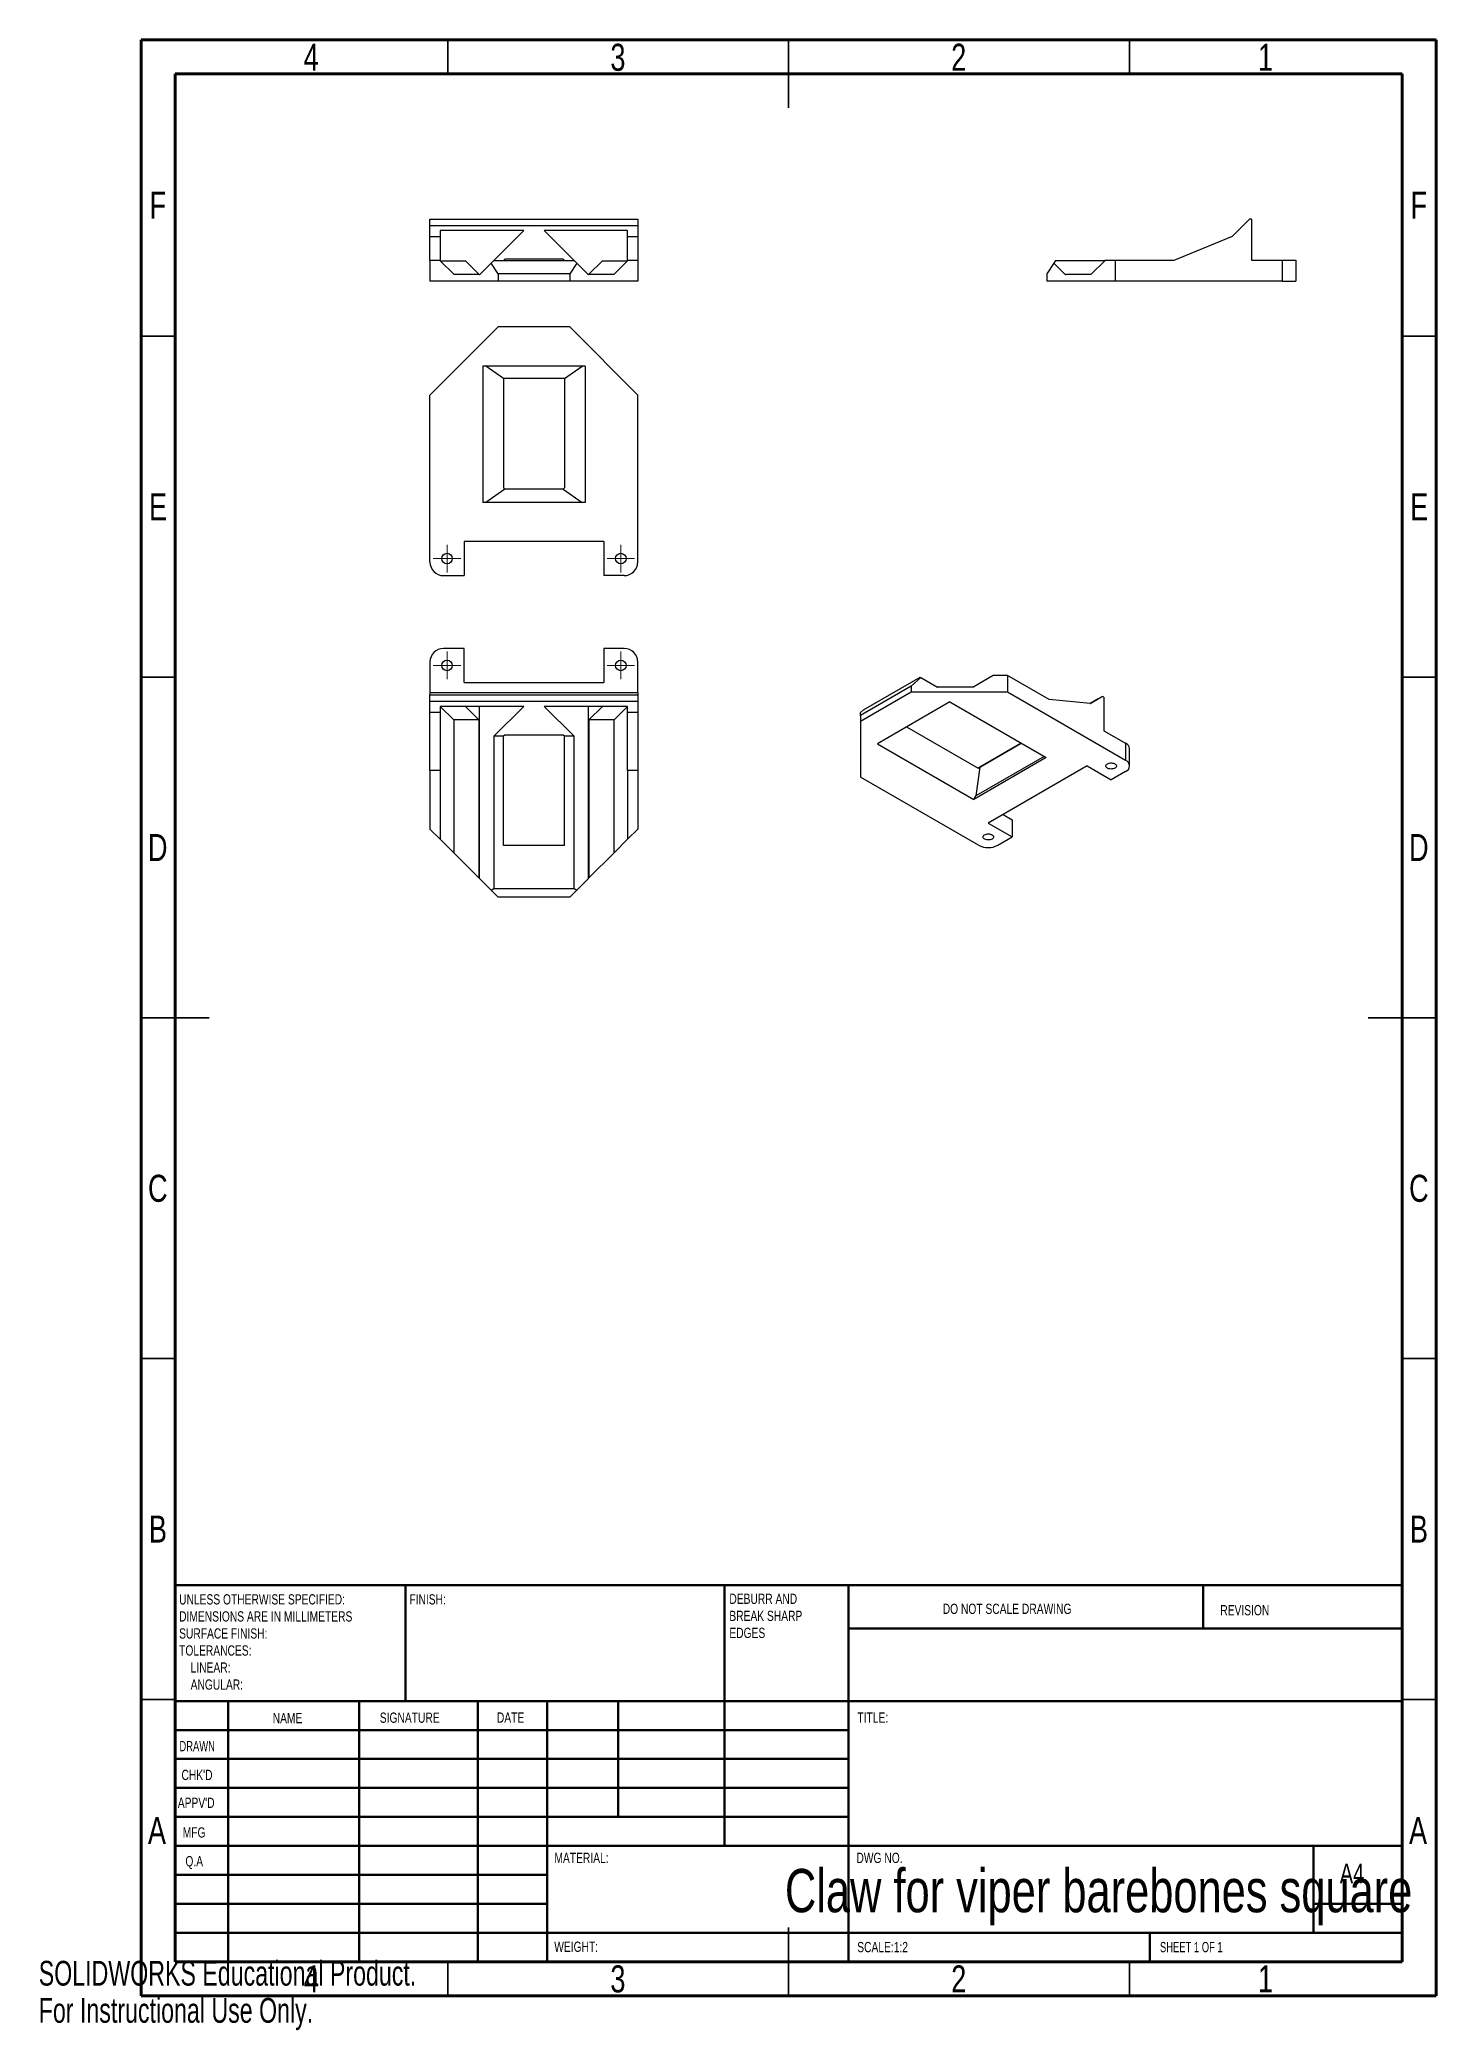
# Model space of a CAD drawing. Header units: millimetres. Extents: x 0 to 205, y 0 to 292.
import ezdxf

# ---------------------------------------------------------------- set-up
doc = ezdxf.new("R2010")
doc.units = ezdxf.units.MM
doc.styles.add('SLDTEXTSTYLE0', font='TXT', dxfattribs={"width": 0.75})
doc.styles.add('SLDTEXTSTYLE1', font='TXT', dxfattribs={"width": 0.686449})
doc.styles.add('SLDTEXTSTYLE2', font='TXT', dxfattribs={"width": 0.6875})
doc.styles.add('SLDTEXTSTYLE3', font='TXT', dxfattribs={"width": 0.7})

# ---------------------------------------------------------------- blocks, each defined once
blk = doc.blocks.new('SW_CENTERMARKSYMBOL_0')
at = {"color": 0, "linetype": 'Continuous', "lineweight": 18}
for p, q in [((-1.25, 0), (-2.025, 0)), ((0, 0), (-1.25, 0)), ((0, 1.25), (0, 2.025)), ((0, 0), (0, 1.25)), ((0, 0), (0, -1.25)), ((0, 0), (1.25, 0)), ((1.25, 0), (2.025, 0)), ((0, -1.25), (0, -2.025))]:
    blk.add_line(p, q, dxfattribs=at)
blk = doc.blocks.new('SW_CENTERMARKSYMBOL_1')
at = {"color": 0, "linetype": 'Continuous', "lineweight": 18}
for p, q in [((-1.25, 0), (-2.025, 0)), ((0, 0), (-1.25, 0)), ((0, 1.25), (0, 2.025)), ((0, 0), (0, 1.25)), ((0, 0), (0, -1.25)), ((0, 0), (1.25, 0)), ((1.25, 0), (2.025, 0)), ((0, -1.25), (0, -2.025))]:
    blk.add_line(p, q, dxfattribs=at)
blk = doc.blocks.new('SW_CENTERMARKSYMBOL_2')
at = {"color": 0, "linetype": 'Continuous', "lineweight": 18}
for p, q in [((-1.25, 0), (-2.025, 0)), ((0, 0), (-1.25, 0)), ((0, 1.25), (0, 2.025)), ((0, 0), (0, 1.25)), ((0, 0), (0, -1.25)), ((0, 0), (1.25, 0)), ((1.25, 0), (2.025, 0)), ((0, -1.25), (0, -2.025))]:
    blk.add_line(p, q, dxfattribs=at)
blk = doc.blocks.new('SW_CENTERMARKSYMBOL_3')
at = {"color": 0, "linetype": 'Continuous', "lineweight": 18}
for p, q in [((-1.25, 0), (-2.025, 0)), ((0, 0), (-1.25, 0)), ((0, 1.25), (0, 2.025)), ((0, 0), (0, 1.25)), ((0, 0), (0, -1.25)), ((0, 0), (1.25, 0)), ((1.25, 0), (2.025, 0)), ((0, -1.25), (0, -2.025))]:
    blk.add_line(p, q, dxfattribs=at)

msp = doc.modelspace()

# ---------------------------------------------------------------- linework, layer by layer
at = {"color": 7, "linetype": 'Continuous', "lineweight": 70}
for p, q in [((15, 5), (15, 292)), ((15, 292), (205, 292)), ((205, 292), (205, 5)), ((20, 10), (20, 287)), ((20, 287), (200, 287)), ((200, 287), (200, 10)), ((200, 10), (20, 10)), ((205, 5), (15, 5))]:
    msp.add_line(p, q, dxfattribs=at)
at = {"color": 7, "linetype": 'Continuous', "lineweight": 35}
for p, q in [((60, 287), (60, 292)), ((110, 292), (110, 282)), ((110, 287), (110, 292)), ((160, 287), (160, 292)), ((20, 248.5), (15, 248.5)), ((200, 248.5), (205, 248.5)), ((20, 198.5), (15, 198.5)), ((200, 198.5), (205, 198.5)), ((15, 148.5), (25, 148.5)), ((20, 148.5), (15, 148.5)), ((205, 148.5), (195, 148.5)), ((200, 148.5), (205, 148.5)), ((20, 98.5), (15, 98.5)), ((200, 98.5), (205, 98.5)), ((20, 48.5), (15, 48.5)), ((200, 48.5), (205, 48.5)), ((110, 5), (110, 15)), ((60, 10), (60, 5)), ((110, 10), (110, 5)), ((160, 10), (160, 5))]:
    msp.add_line(p, q, dxfattribs=at)
at = {"color": 7, "linetype": 'Continuous', "lineweight": 25}
for p, q in [((57.39, 265.69), (87.89, 265.69)), ((57.39, 264.77), (57.39, 265.69)), ((57.39, 264.77), (87.89, 264.77)), ((57.39, 263.16), (57.39, 264.77)), ((57.39, 264.77), (87.89, 264.77)), ((57.39, 264.77), (57.39, 264.77)), ((57.39, 263.16), (58.89, 263.16)), ((57.39, 259.62), (57.39, 263.16)), ((71.14, 264), (58.89, 264)), ((58.89, 264), (58.89, 263.16)), ((58.89, 263.16), (58.89, 259.62)), ((66.76, 259.62), (71.14, 264)), ((86.39, 264), (74.15, 264)), ((74.15, 264), (78.53, 259.62)), ((86.39, 263.16), (86.39, 264)), ((86.39, 263.16), (87.89, 263.16)), ((86.39, 259.62), (86.39, 263.16)), ((87.89, 265.69), (87.89, 264.77)), ((87.89, 264.77), (87.89, 263.16)), ((87.89, 264.77), (87.89, 264.77)), ((87.89, 263.16), (87.89, 259.62)), ((175.05, 263.16), (166.52, 259.62)), ((176.67, 264.77), (175.05, 263.16)), ((177.59, 265.69), (176.67, 264.77)), ((176.67, 264.77), (176.67, 264.77)), ((177.9, 265.69), (177.59, 265.69)), ((177.9, 265.69), (177.9, 259.69)), ((57.39, 259.62), (57.39, 256.59)), ((58.89, 259.62), (57.39, 259.62)), ((58.89, 259.59), (58.89, 259.62)), ((60.89, 257.59), (58.89, 259.59)), ((58.89, 259.59), (62.58, 259.59)), ((60.89, 257.59), (64.58, 257.59)), ((62.58, 259.59), (64.58, 257.59)), ((64.58, 257.59), (64.65, 257.52)), ((64.65, 257.52), (66.38, 259.24)), ((66.38, 259.24), (66.76, 259.62)), ((67.39, 257.67), (66.38, 259.24)), ((66.76, 259.62), (78.53, 259.62)), ((77.89, 257.67), (67.39, 257.67)), ((67.39, 257.67), (67.39, 256.59)), ((68.35, 259.79), (68.17, 259.62)), ((76.94, 259.79), (68.35, 259.79)), ((77.12, 259.62), (76.94, 259.79)), ((78.91, 259.24), (77.89, 257.67)), ((77.89, 257.67), (77.89, 256.59)), ((78.53, 259.62), (78.91, 259.24)), ((78.91, 259.24), (80.64, 257.52)), ((80.71, 257.59), (80.64, 257.52)), ((80.71, 257.59), (82.71, 259.59)), ((80.71, 257.59), (84.39, 257.59)), ((82.71, 259.59), (86.39, 259.59)), ((86.39, 259.59), (84.39, 257.59)), ((86.39, 259.59), (86.39, 259.62)), ((87.89, 259.62), (86.39, 259.62)), ((87.89, 259.62), (87.89, 256.59)), ((148.92, 259.24), (147.9, 257.67)), ((147.9, 257.67), (147.9, 256.59)), ((149.17, 259.62), (148.92, 259.24)), ((148.92, 259.24), (150.64, 257.52)), ((149.17, 259.62), (156.4, 259.62)), ((150.72, 257.59), (150.64, 257.52)), ((150.72, 257.59), (154.4, 257.59)), ((156.4, 259.59), (154.4, 257.59)), ((156.4, 259.59), (156.4, 259.62)), ((157.9, 259.62), (156.4, 259.62)), ((157.9, 259.62), (157.9, 256.59)), ((166.52, 259.62), (157.9, 259.62)), ((177.9, 259.69), (182.4, 259.69)), ((182.4, 259.69), (182.4, 256.59)), ((182.4, 259.69), (184.4, 259.69)), ((184.4, 259.69), (184.4, 256.59)), ((67.39, 256.59), (57.39, 256.59)), ((77.89, 256.59), (67.39, 256.59)), ((87.89, 256.59), (77.89, 256.59)), ((157.9, 256.59), (147.9, 256.59)), ((182.4, 256.59), (157.9, 256.59)), ((182.4, 256.59), (184.4, 256.59)), ((67.39, 249.88), (57.39, 239.88)), ((77.89, 249.88), (67.39, 249.88)), ((87.89, 239.88), (77.89, 249.88)), ((80.14, 244.13), (65.14, 244.13)), ((65.14, 244.13), (65.14, 224.13)), ((68.17, 242.29), (65.57, 244.13)), ((77.12, 242.29), (79.72, 244.13)), ((80.14, 244.13), (80.14, 224.13)), ((57.39, 215.38), (57.39, 239.88)), ((68.17, 242.29), (68.17, 226.26)), ((77.12, 242.29), (68.17, 242.29)), ((77.12, 242.29), (77.12, 226.26)), ((87.89, 215.38), (87.89, 239.88)), ((68.35, 226.09), (65.57, 224.13)), ((68.35, 226.09), (68.17, 226.26)), ((76.94, 226.09), (68.35, 226.09)), ((77.12, 226.26), (76.94, 226.09)), ((76.94, 226.09), (79.72, 224.13)), ((80.14, 224.13), (65.14, 224.13)), ((82.89, 218.38), (62.39, 218.38)), ((62.39, 218.38), (62.39, 213.38)), ((82.89, 218.38), (82.89, 213.38)), ((59.39, 213.38), (62.39, 213.38)), ((85.89, 213.38), (82.89, 213.38)), ((62.39, 202.7), (59.39, 202.7)), ((62.39, 197.7), (62.39, 202.7)), ((85.89, 202.7), (82.89, 202.7)), ((82.89, 202.7), (82.89, 197.7)), ((57.39, 200.7), (57.39, 196.2)), ((87.89, 196.2), (87.89, 200.7)), ((140, 198.72), (137.17, 197.08)), ((140, 198.72), (140, 198.74)), ((142.12, 198.74), (140, 198.74)), ((142.12, 198.74), (142.12, 196.27)), ((148.21, 195.22), (142.12, 198.74)), ((87.89, 196.2), (57.39, 196.2)), ((57.39, 196.2), (57.39, 195.88)), ((57.39, 195.88), (87.89, 195.88)), ((57.39, 194.96), (57.39, 195.88)), ((62.39, 197.7), (82.89, 197.7)), ((87.89, 196.2), (87.89, 195.88)), ((87.89, 195.88), (87.89, 194.96)), ((127.98, 197.15), (120.55, 192.86)), ((127.98, 196.27), (120.55, 191.98)), ((121, 193.68), (129.32, 198.48)), ((129.42, 198.43), (127.98, 197.15)), ((127.98, 197.15), (127.98, 196.27)), ((142.12, 196.27), (127.98, 196.27)), ((129.32, 198.48), (129.42, 198.43)), ((129.32, 198.48), (131.85, 197.02)), ((129.42, 198.43), (131.85, 197.02)), ((131.96, 197.08), (131.85, 197.02)), ((131.96, 197.08), (137.17, 197.08)), ((159.44, 186.26), (142.12, 196.27)), ((57.39, 194.96), (87.89, 194.96)), ((57.39, 193.35), (57.39, 194.96)), ((57.39, 193.35), (58.89, 193.35)), ((57.39, 184.81), (57.39, 193.35)), ((71.14, 194.2), (58.89, 194.2)), ((58.89, 194.2), (58.89, 193.35)), ((58.89, 194.2), (60.89, 192.2)), ((58.89, 193.35), (58.89, 184.81)), ((62.58, 194.2), (64.58, 192.2)), ((64.65, 168.94), (64.65, 194.2)), ((66.76, 189.81), (71.14, 194.2)), ((86.39, 194.2), (74.15, 194.2)), ((74.15, 194.2), (78.53, 189.81)), ((80.64, 168.94), (80.64, 194.2)), ((80.71, 192.2), (82.71, 194.2)), ((84.39, 192.2), (86.39, 194.2)), ((86.39, 193.35), (86.39, 194.2)), ((86.39, 193.35), (87.89, 193.35)), ((86.39, 184.81), (86.39, 193.35)), ((87.89, 194.96), (87.89, 193.35)), ((87.89, 193.35), (87.89, 184.81)), ((120.55, 193.31), (121, 193.68)), ((120.55, 192.86), (120.55, 193.31)), ((120.55, 192.86), (120.55, 191.98)), ((133.63, 194.84), (123.03, 188.71)), ((133.63, 194.84), (147.77, 186.67)), ((154.24, 194.62), (148.21, 195.22)), ((154.24, 194.62), (156.04, 195.66)), ((154.24, 194.62), (155.39, 195.29)), ((155.39, 195.28), (154.24, 194.62)), ((154.24, 194.62), (155.39, 195.28)), ((156.04, 195.66), (155.39, 195.29)), ((155.39, 195.29), (155.39, 195.28)), ((156.26, 195.53), (156.04, 195.66)), ((156.26, 195.53), (156.26, 190.63)), ((60.89, 192.2), (60.89, 172.7)), ((64.58, 192.2), (60.89, 192.2)), ((64.58, 192.2), (64.58, 169.02)), ((68.35, 189.99), (68.17, 189.81)), ((76.94, 189.99), (68.35, 189.99)), ((77.12, 189.81), (76.94, 189.99)), ((84.39, 192.2), (80.71, 192.2)), ((80.71, 192.2), (80.71, 169.02)), ((84.39, 172.7), (84.39, 192.2)), ((120.55, 191.98), (120.55, 183.82)), ((127.31, 191.19), (137.8, 185.13)), ((156.26, 190.63), (159.44, 188.8)), ((68.17, 189.81), (66.76, 189.81)), ((66.76, 189.81), (66.76, 167.47)), ((68.17, 173.79), (68.17, 189.81)), ((78.53, 189.81), (77.12, 189.81)), ((77.12, 173.79), (77.12, 189.81)), ((78.53, 167.47), (78.53, 189.81)), ((123.03, 188.71), (137.17, 180.55)), ((137.8, 185.13), (144.12, 188.78)), ((137.8, 185.13), (144.12, 188.78)), ((137.8, 185.13), (144.12, 188.78)), ((143, 188.13), (137.8, 185.13)), ((137.8, 185.13), (143, 188.13)), ((144.12, 188.78), (138.05, 185.27)), ((159.44, 188.8), (159.44, 186.26)), ((160.03, 185.45), (160.03, 187.98)), ((58.89, 184.81), (57.39, 184.81)), ((57.39, 184.81), (57.39, 176.2)), ((58.89, 184.81), (58.89, 174.7)), ((87.89, 184.81), (86.39, 184.81)), ((86.39, 184.81), (86.39, 174.7)), ((87.89, 184.81), (87.89, 176.2)), ((147.77, 186.67), (137.17, 180.55)), ((147.47, 186.85), (137.47, 181.08)), ((138.05, 185.27), (137.47, 181.08)), ((138.05, 185.27), (137.8, 185.13)), ((153.78, 185.45), (139.29, 177.08)), ((153.78, 185.45), (157.32, 183.41)), ((159.44, 184.63), (157.32, 183.41)), ((137.87, 173.81), (120.55, 183.82)), ((137.17, 180.55), (137.47, 181.08)), ((141.48, 178.35), (142.82, 177.57)), ((58.89, 174.7), (57.39, 176.2)), ((87.89, 176.2), (86.39, 174.7)), ((139.29, 177.08), (142.82, 175.04)), ((142.82, 177.57), (142.82, 175.04)), ((60.89, 172.7), (58.89, 174.7)), ((60.89, 172.7), (64.58, 169.02)), ((77.12, 173.79), (68.17, 173.79)), ((80.71, 169.02), (84.39, 172.7)), ((86.39, 174.7), (84.39, 172.7)), ((140.7, 173.81), (142.82, 175.04)), ((64.58, 169.02), (64.65, 168.94)), ((64.65, 168.94), (66.38, 167.22)), ((66.38, 167.22), (66.76, 167.47)), ((67.39, 166.2), (66.38, 167.22)), ((66.76, 167.47), (78.53, 167.47)), ((78.91, 167.22), (77.89, 166.2)), ((78.53, 167.47), (78.91, 167.22)), ((78.91, 167.22), (80.64, 168.94)), ((80.71, 169.02), (80.64, 168.94)), ((77.89, 166.2), (67.39, 166.2))]:
    msp.add_line(p, q, dxfattribs=at)
at = {"color": 7, "linetype": 'Continuous', "lineweight": 50}
for p, q in [((20, 65.25), (200, 65.25)), ((20, 65.25), (20, 10)), ((53.8, 48.25), (53.8, 65.25)), ((100.6, 65.25), (100.6, 27)), ((118.8, 65.25), (118.8, 10)), ((170.8, 58.88), (170.8, 65.25)), ((200, 58.88), (118.8, 58.88)), ((200, 48.25), (20, 48.25)), ((27.8, 48.25), (27.8, 10)), ((46.99, 48.25), (46.99, 10)), ((64.4, 48.25), (64.4, 10)), ((74.6, 10), (74.6, 48.25)), ((85, 31.25), (85, 48.25)), ((118.8, 44), (20, 44)), ((118.8, 39.75), (20, 39.75)), ((118.8, 35.5), (20, 35.5)), ((118.8, 31.25), (20, 31.25)), ((74.6, 27), (20, 27)), ((74.6, 27), (200, 27)), ((187, 14.25), (187, 27)), ((74.6, 22.75), (20, 22.75)), ((74.6, 18.5), (20, 18.5)), ((200, 18.5), (187, 18.5)), ((20, 14.25), (200, 14.25)), ((163, 10), (163, 14.25))]:
    msp.add_line(p, q, dxfattribs=at)
at = {"color": 7, "linetype": 'Continuous', "lineweight": 25, "flags": 128}
for points in [[(156.77, 185.76), (156.9, 185.82), (157.04, 185.87), (157.2, 185.89), (157.36, 185.9), (157.52, 185.88), (157.67, 185.85), (157.81, 185.8), (157.92, 185.73), (158.01, 185.65), (158.07, 185.56), (158.09, 185.47), (158.09, 185.38), (158.04, 185.29), (157.97, 185.2), (157.87, 185.13), (157.74, 185.07), (157.6, 185.03), (157.44, 185.01), (157.28, 185), (157.12, 185.02), (156.97, 185.05), (156.83, 185.1), (156.72, 185.17), (156.63, 185.25), (156.57, 185.33), (156.55, 185.43), (156.55, 185.52), (156.6, 185.61), (156.67, 185.69), (156.77, 185.76)], [(138.74, 175.36), (138.87, 175.41), (139.01, 175.46), (139.17, 175.48), (139.33, 175.49), (139.49, 175.47), (139.64, 175.44), (139.78, 175.39), (139.89, 175.32), (139.98, 175.24), (140.04, 175.16), (140.06, 175.06), (140.05, 174.97), (140.01, 174.88), (139.94, 174.8), (139.84, 174.72), (139.71, 174.66), (139.57, 174.62), (139.41, 174.6), (139.25, 174.59), (139.09, 174.61), (138.94, 174.64), (138.8, 174.69), (138.69, 174.76), (138.6, 174.84), (138.54, 174.92), (138.51, 175.02), (138.52, 175.11), (138.57, 175.2), (138.64, 175.28), (138.74, 175.36)]]:
    msp.add_lwpolyline(points, dxfattribs=at)
at = {"color": 7, "linetype": 'Continuous', "lineweight": 25}
for centre in [(59.89, 215.88), (85.39, 215.88), (59.89, 200.2), (85.39, 200.2)]:
    msp.add_circle(centre, 0.775, dxfattribs=at)
for centre, radius, start, end in [((59.39, 215.38), 2, 180, 270), ((85.89, 215.38), 2, 270, 0), ((59.39, 200.7), 2, 90, 180), ((85.89, 200.7), 2, 0, 90), ((159.02, 187.88), 1.01, 5.8452, 65.4749), ((159.13, 185.45), 0.873, 290.7834, 69.2166), ((139.29, 176.54), 3.07, 242.6097, 297.3903)]:
    msp.add_arc(centre, radius, start, end, dxfattribs=at)

# ---------------------------------------------------------------- block references
at = {"color": 7, "linetype": 'Continuous', "lineweight": 0}
for name, p in [('SW_CENTERMARKSYMBOL_0', (59.89, 215.88)), ('SW_CENTERMARKSYMBOL_1', (85.39, 215.88)), ('SW_CENTERMARKSYMBOL_2', (59.89, 200.2)), ('SW_CENTERMARKSYMBOL_3', (85.39, 200.2))]:
    msp.add_blockref(name, p, dxfattribs=at)

# ---------------------------------------------------------------- texts
for s, insert, char_height, attachment_point, style in [('4', (39.96, 291.42), 3.97, 2, 'SLDTEXTSTYLE0'), ('3', (84.96, 291.42), 3.97, 2, 'SLDTEXTSTYLE0'), ('2', (134.96, 291.42), 3.97, 2, 'SLDTEXTSTYLE0'), ('1', (179.96, 291.42), 3.97, 2, 'SLDTEXTSTYLE0'), ('F', (17.46, 269.72), 3.97, 2, 'SLDTEXTSTYLE0'), ('F', (202.46, 269.72), 3.97, 2, 'SLDTEXTSTYLE0'), ('E', (17.51, 225.47), 3.97, 2, 'SLDTEXTSTYLE0'), ('E', (202.51, 225.47), 3.97, 2, 'SLDTEXTSTYLE0'), ('D', (17.45, 175.47), 3.97, 2, 'SLDTEXTSTYLE0'), ('D', (202.45, 175.47), 3.97, 2, 'SLDTEXTSTYLE0'), ('C', (17.46, 125.47), 3.97, 2, 'SLDTEXTSTYLE0'), ('C', (202.46, 125.47), 3.97, 2, 'SLDTEXTSTYLE0'), ('B', (17.47, 75.47), 3.97, 2, 'SLDTEXTSTYLE0'), ('B', (202.47, 75.47), 3.97, 2, 'SLDTEXTSTYLE0'), ('UNLESS OTHERWISE SPECIFIED:', (20.59, 63.92), 1.5, 1, 'SLDTEXTSTYLE0'), ('DIMENSIONS ARE IN MILLIMETERS', (20.59, 61.42), 1.5, 1, 'SLDTEXTSTYLE0'), ('FINISH:', (54.37, 63.92), 1.5, 1, 'SLDTEXTSTYLE0'), ('DEBURR AND', (101.31, 64), 1.5, 1, 'SLDTEXTSTYLE0'), ('BREAK SHARP', (101.31, 61.5), 1.5, 1, 'SLDTEXTSTYLE0'), ('DO NOT SCALE DRAWING', (132.61, 62.53), 1.5, 1, 'SLDTEXTSTYLE0'), ('REVISION', (173.33, 62.33), 1.5, 1, 'SLDTEXTSTYLE0'), ('SURFACE FINISH:', (20.59, 58.92), 1.5, 1, 'SLDTEXTSTYLE0'), ('EDGES', (101.31, 59), 1.5, 1, 'SLDTEXTSTYLE0'), ('TOLERANCES:', (20.59, 56.42), 1.5, 1, 'SLDTEXTSTYLE0'), ('LINEAR:', (22.28, 53.92), 1.5, 1, 'SLDTEXTSTYLE0'), ('ANGULAR:', (22.28, 51.42), 1.5, 1, 'SLDTEXTSTYLE0'), ('NAME', (34.32, 46.5), 1.5, 1, 'SLDTEXTSTYLE0'), ('SIGNATURE', (50.03, 46.56), 1.5, 1, 'SLDTEXTSTYLE0'), ('DATE', (67.21, 46.58), 1.5, 1, 'SLDTEXTSTYLE0'), ('TITLE:', (120.09, 46.58), 1.5, 1, 'SLDTEXTSTYLE0'), ('DRAWN', (20.64, 42.38), 1.5, 1, 'SLDTEXTSTYLE1'), ("CHK'D", (20.94, 38.16), 1.5, 1, 'SLDTEXTSTYLE0'), ("APPV'D", (20.4, 34.07), 1.5, 1, 'SLDTEXTSTYLE0'), ('A', (17.34, 31.22), 3.97, 2, 'SLDTEXTSTYLE0'), ('MFG', (21.12, 29.72), 1.5, 1, 'SLDTEXTSTYLE0'), ('A', (202.34, 31.22), 3.97, 2, 'SLDTEXTSTYLE0'), ('Q.A', (21.51, 25.5), 1.5, 1, 'SLDTEXTSTYLE0'), ('MATERIAL:', (75.65, 25.99), 1.5, 1, 'SLDTEXTSTYLE0'), ('Claw for viper barebones square', (155.48, 23.61), 6.35, 2, 'SLDTEXTSTYLE0'), ('DWG NO.', (119.95, 25.99), 1.5, 1, 'SLDTEXTSTYLE0'), ('A4', (190.87, 24.41), 2.91, 1, 'SLDTEXTSTYLE0'), ('WEIGHT:', (75.62, 12.95), 1.499, 1, 'SLDTEXTSTYLE0'), ('SCALE:1:2', (120.07, 12.9), 1.5, 1, 'SLDTEXTSTYLE0'), ('SHEET 1 OF 1', (164.48, 12.9), 1.5, 1, 'SLDTEXTSTYLE2'), ('4', (39.96, 9.47), 3.97, 2, 'SLDTEXTSTYLE0'), ('3', (84.96, 9.47), 3.97, 2, 'SLDTEXTSTYLE0'), ('2', (134.96, 9.47), 3.97, 2, 'SLDTEXTSTYLE0'), ('1', (179.96, 9.47), 3.97, 2, 'SLDTEXTSTYLE0')]:
    msp.add_mtext(s, dxfattribs=dict(at, insert=insert, char_height=char_height, attachment_point=attachment_point, style=style))
at = {"color": 7, "linetype": 'Continuous', "char_height": 3.633, "attachment_point": 1, "style": 'SLDTEXTSTYLE3'}
for s, insert in [('SOLIDWORKS Educational Product.', (0, 10.13)), ('For Instructional Use Only.', (0, 4.68))]:
    msp.add_mtext(s, dxfattribs=dict(at, insert=insert))

doc.saveas('drawing.dxf')
